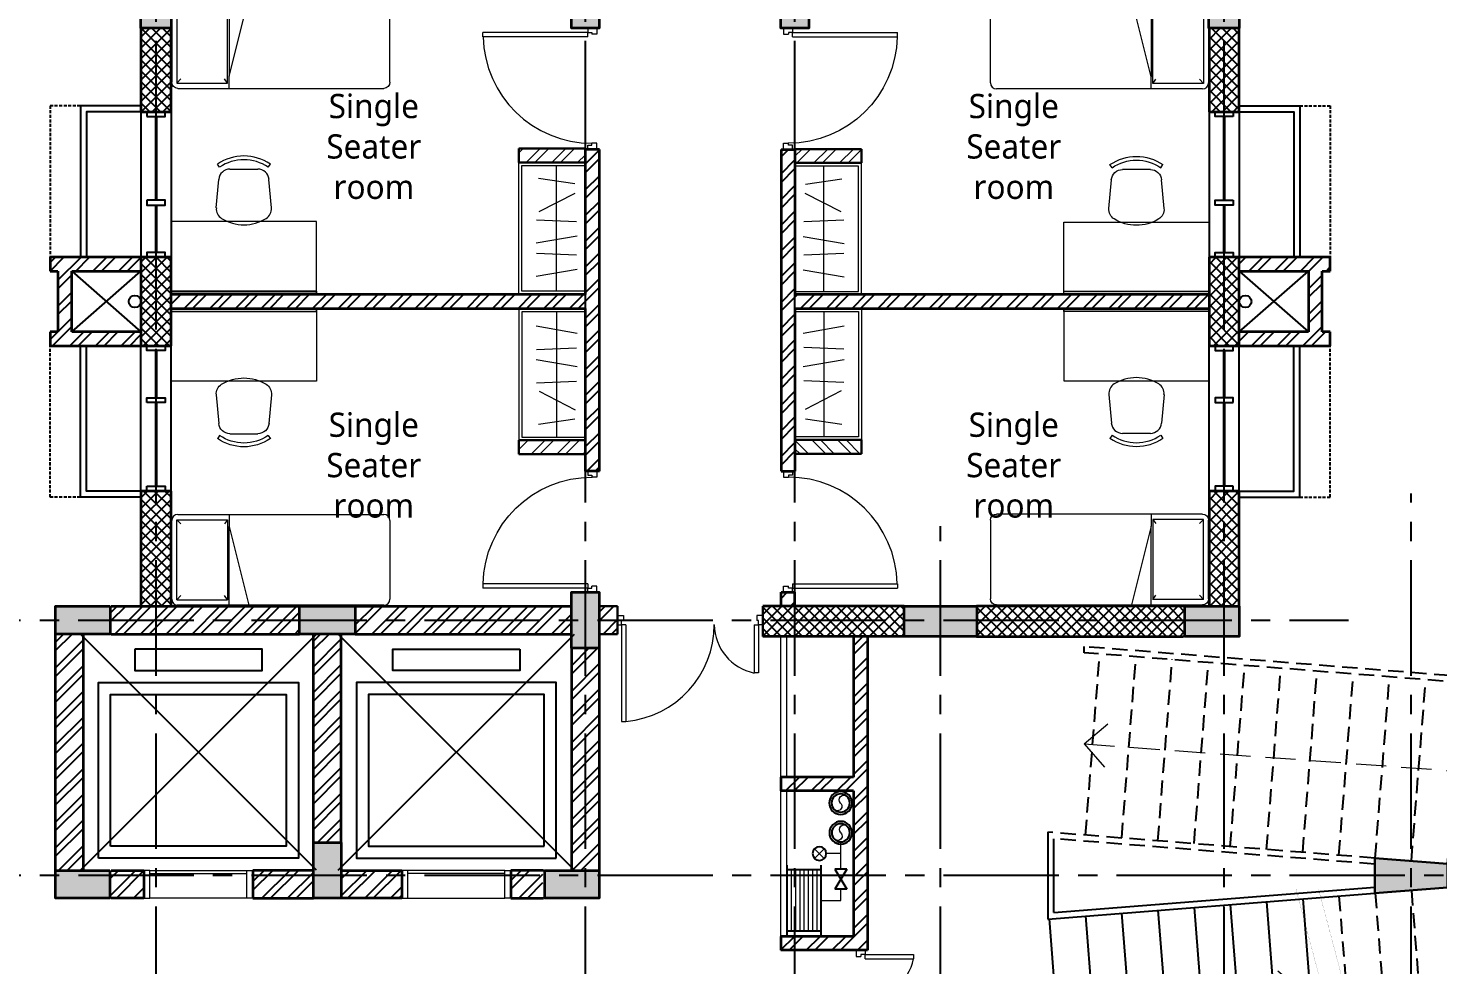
# Model space of a CAD drawing. Header units: millimetres. Extents: x -1107453 to -240403, y -265431 to 143409.
# Drawn here: x -296982 to -285343, y 23066 to 30795 of the extents above; entities that cross this region are included whole.
import ezdxf

# ---------------------------------------------------------------- set-up
doc = ezdxf.new("R2010")
doc.units = ezdxf.units.MM
doc.header["$MEASUREMENT"] = 0
for name, pattern in [('CENTER2', [28.575, 19.05, -3.175, 3.175, -3.175]), ('DASHED2', [0.375, 0.25, -0.125]), ('HIDDEN', [0.375, 0.25, -0.125]), ('HIDDEN2', [4.7625, 3.175, -1.5875])]:
    doc.linetypes.add(name, pattern=pattern)
for name, color, linetype in [('A-Anno-Grid Lines', 154, 'Continuous'), ('A-Elevation', 4, 'Continuous'), ('A-Steps', 3, 'Continuous'), ('A-Wall Patt', 8, 'Continuous'), ('A-Window', 4, 'Continuous'), ('S-Conc Patt', 9, 'Continuous')]:
    doc.layers.add(name, color=color, linetype=linetype)
for name, color, linetype, lineweight in [('A-Detail Lines', 8, 'Continuous', 25), ('A-Door', 4, 'Continuous', 9), ('A-Wall Sec', 1, 'Continuous', 30), ('A-WIN', 5, 'Continuous', 25), ('column hatch', 12, 'Continuous', 5), ('S-Concrete', 40, 'Continuous', 30), ('S-Reflected Beam', 60, 'Continuous', 25), ('STAIR', 3, 'Continuous', 9), ('text', 7, 'Continuous', 9), ('Wall HATCH', 8, 'Continuous', 15)]:
    doc.layers.add(name, color=color, linetype=linetype, lineweight=lineweight)
doc.layers.add('frntr', color=32, linetype='Continuous', lineweight=15, true_color=0xbd5e00)
doc.layers.add('I-Furniture', color=7, linetype='Continuous', lineweight=15, true_color=0xc76300)
doc.layers.get('S-Reflected Beam').off()
doc.styles.get("Standard").update_dxf_attribs({"font": 'trebuc.ttf'})
pattern_1 = [(45, (-807589.64, 155953.76), (-106.066017, 106.066017), []), (45, (-807518.93, 155953.76), (-106.066017, 106.066017), [])]

# ---------------------------------------------------------------- blocks, each defined once
blk = doc.blocks.new('Cols Hostel')
at = {"layer": 'S-Conc Patt'}
h = blk.add_hatch(color=256, dxfattribs=at)
h.paths.add_polyline_path([(626562, 5668), (626812, 5668), (626812, 5218), (626562, 5218)])
h.paths.add_polyline_path([(626262, 5668), (626512, 5668), (626512, 5218), (626262, 5218)])
h.paths.add_polyline_path([(610501, 6261), (610751, 6261), (610751, 5811), (610501, 5811)])
h.paths.add_polyline_path([(633755, -13559), (633802, -13804), (633351, -13892), (633303, -13647)])
h.paths.add_polyline_path([(608436, -13975), (608436, -14225), (607987, -14225), (607987, -13975)])
h.paths.add_polyline_path([(639101, 2747), (639347, 2795), (639490, 2059), (639245, 2011)])
h.paths.add_polyline_path([(640105, -2416), (640351, -2368), (640494, -3105), (640248, -3152)])
h.paths.add_polyline_path([(631447, -4099), (631693, -4051), (631836, -4788), (631590, -4835)])
h.paths.add_polyline_path([(630444, 1064), (630689, 1112), (630832, 376), (630587, 328)])
h.paths.add_polyline_path([(608186, 6255), (608436, 6255), (608436, 5505), (608186, 5505)])
h.paths.add_polyline_path([(608186, 995), (608436, 995), (608436, 245), (608186, 245)])
h.paths.add_polyline_path([(608186, -4265), (608436, -4265), (608436, -5015), (608186, -5015)])
h.paths.add_polyline_path([(599366, -4265), (599616, -4265), (599616, -5015), (599366, -5015)])
h.paths.add_polyline_path([(599366, 995), (599616, 995), (599616, 245), (599366, 245)])
h.paths.add_polyline_path([(626561, 11103), (626811, 11103), (626811, 10353), (626561, 10353)])
h.paths.add_polyline_path([(626561, 17051), (626811, 17051), (626811, 16301), (626561, 16301)])
h.paths.add_polyline_path([(626561, 13871), (626811, 13871), (626811, 13121), (626561, 13121)])
h.paths.add_polyline_path([(610451, 11170), (610201, 11170), (610201, 10420), (610451, 10420)])
h.paths.add_polyline_path([(610451, 16301), (610201, 16301), (610201, 17051), (610451, 17051)])
h.paths.add_polyline_path([(610451, 13121), (610201, 13121), (610201, 13871), (610451, 13871)])
h.paths.add_polyline_path([(598411, 9225), (598661, 9225), (598661, 8475), (598411, 8475)])
h.paths.add_polyline_path([(603651, 16801), (603651, 17051), (602901, 17051), (602901, 16801)])
h.paths.add_polyline_path([(602901, 14630), (603151, 14630), (603151, 13880), (602901, 13880)])
h.paths.add_polyline_path([(596931, 9225), (597181, 9225), (597181, 8475), (596931, 8475)])
h.paths.add_polyline_path([(596931, 11170), (597181, 11170), (597181, 10420), (596931, 10420)])
h.paths.add_polyline_path([(602901, 11170), (603151, 11170), (603151, 10420), (602901, 10420)])
h.paths.add_polyline_path([(608436, 11170), (608186, 11170), (608186, 10420), (608436, 10420)])
h.paths.add_polyline_path([(604651, 11170), (604881, 11170), (604881, 10420), (604651, 10420)])
h.paths.add_polyline_path([(639550, 13200), (639796, 13248), (639939, 12512), (639694, 12464)])
h.paths.add_polyline_path([(634799, 10295), (634847, 10050), (634109, 9906), (634061, 10152)])
h.paths.add_polyline_path([(637666, -8396), (637892, -8352), (637980, -8804), (637754, -8848)])
h.paths.add_polyline_path([(636133, -13080), (636180, -13325), (635591, -13440), (635544, -13194)])
h.paths.add_polyline_path([(603151, 9225), (603151, 8995), (602401, 8995), (602401, 9225)])
h.paths.add_polyline_path([(642512, -9792), (642556, -10018), (642110, -10105), (642066, -9879)])
h.paths.add_polyline_path([(638556, -10561), (638600, -10787), (638148, -10875), (638104, -10649)])
h.paths.add_polyline_path([(642096, -7653), (642140, -7878), (641688, -7966), (641644, -7740)])
h.paths.add_polyline_path([(640153, -10027), (640379, -9983), (640465, -10425), (640239, -10468)])
h.paths.add_polyline_path([(640118, -8037), (640162, -8263), (639710, -8351), (639666, -8125)])
h.paths.add_polyline_path([(603151, -11965), (603151, -12195), (602701, -12195), (602701, -11965)])
h.paths.add_polyline_path([(603151, -10130), (602921, -10130), (602921, -9670), (603151, -9670)])
h.paths.add_polyline_path([(599111, -11965), (599111, -12195), (598661, -12195), (598661, -11965)])
h.paths.add_polyline_path([(599112, -9785), (599112, -10015), (598661, -10015), (598661, -9785)])
h.paths.add_polyline_path([(600791, -11735), (601021, -11735), (601021, -12195), (600791, -12195)])
h.paths.add_polyline_path([(601136, -9785), (601136, -10015), (600676, -10015), (600676, -9785)])
h.paths.add_polyline_path([(634937, -3421), (635163, -3377), (635306, -4113), (635080, -4157)])
h.paths.add_polyline_path([(635631, 2073), (635857, 2117), (636000, 1380), (635775, 1336)])
h.paths.add_polyline_path([(634717, 6775), (634674, 7001), (635410, 7144), (635454, 6918)])
h.paths.add_polyline_path([(631992, 11731), (632217, 11775), (632361, 11038), (632135, 10995)])
h.paths.add_polyline_path([(604651, 6255), (604881, 6255), (604881, 5505), (604651, 5505)])
h.paths.add_polyline_path([(639083, -12506), (639131, -12752), (638541, -12866), (638493, -12621)])
h.paths.add_polyline_path([(603152, -13975), (603152, -14225), (602552, -14225), (602552, -13975)])
h.paths.add_polyline_path([(638469, 11008), (638714, 11056), (638857, 10320), (638611, 10272)])
h.paths.add_polyline_path([(606268, -9785), (606268, -10035), (605668, -10035), (605668, -9785)])
h.paths.add_polyline_path([(599161, 5765), (599161, 6015), (598411, 6015), (598411, 5765)])
h.paths.add_polyline_path([(642896, -11765), (642944, -12011), (642503, -12096), (642455, -11851)])
h.paths.add_polyline_path([(606267, -13975), (606267, -14225), (605667, -14225), (605667, -13975)])
h.paths.add_polyline_path([(599113, -13975), (599113, -14225), (598662, -14225), (598662, -13975)])
h.paths.add_polyline_path([(626262, 11911), (626512, 11911), (626512, 11161), (626262, 11161)])
h.paths.add_polyline_path([(626261, 17051), (626511, 17051), (626511, 16301), (626261, 16301)])
h.paths.add_polyline_path([(610751, 16301), (610501, 16301), (610501, 17051), (610751, 17051)])
h.paths.add_polyline_path([(610501, 8731), (610751, 8731), (610751, 7981), (610501, 7981)])
h.paths.add_polyline_path([(626511, 7981), (626261, 7981), (626261, 8731), (626511, 8731)])
h.paths.add_polyline_path([(621251, 11236), (621021, 11236), (621021, 11836), (621251, 11836)])
h.paths.add_polyline_path([(610501, 11911), (610751, 11911), (610751, 11161), (610501, 11161)])
h.paths.add_polyline_path([(615991, 11236), (615761, 11236), (615761, 11836), (615991, 11836)])
h.paths.add_polyline_path([(635329, -8947), (635377, -9193), (634788, -9307), (634740, -9062)])
h.paths.add_polyline_path([(633933, 1743), (634159, 1786), (634302, 1050), (634076, 1006)])
h.paths.add_polyline_path([(604651, 995), (604881, 995), (604881, 245), (604651, 245)])
h.paths.add_polyline_path([(604651, -4265), (604881, -4265), (604881, -5015), (604651, -5015)])
h.paths.add_polyline_path([(626261, 13871), (626511, 13871), (626511, 13121), (626261, 13121)])
h.paths.add_polyline_path([(621021, 13796), (621251, 13796), (621251, 13196), (621021, 13196)])
h.paths.add_polyline_path([(615761, 13796), (615991, 13796), (615991, 13196), (615761, 13196)])
h.paths.add_polyline_path([(610751, 13121), (610501, 13121), (610501, 13871), (610751, 13871)])
h.paths.add_polyline_path([(633692, 12061), (633938, 12109), (634081, 11373), (633835, 11325)])
h.paths.add_polyline_path([(628502, 11052), (628747, 11100), (628891, 10364), (628645, 10316)])
h.paths.add_polyline_path([(596931, 14630), (597181, 14630), (597181, 13880), (596931, 13880)])
h.paths.add_polyline_path([(639922, 11291), (640167, 11338), (640310, 10602), (640064, 10555)])
h.paths.add_polyline_path([(638890, 16600), (639135, 16648), (639278, 15912), (639033, 15864)])
h.paths.add_polyline_path([(633032, 15458), (633277, 15505), (633421, 14769), (633175, 14721)])
h.paths.add_polyline_path([(632948, -9410), (632996, -9656), (632544, -9743), (632497, -9498)])
h.paths.add_polyline_path([(636635, -3091), (636861, -3047), (637004, -3783), (636778, -3827)])
h.paths.add_polyline_path([(639326, 7905), (639374, 7660), (638638, 7516), (638590, 7762)])
h.paths.add_polyline_path([(632930, 6906), (633155, 6950), (633298, 6214), (633073, 6170)])
h.paths.add_polyline_path([(629440, 6228), (629685, 6275), (629828, 5539), (629583, 5491)])
h.paths.add_polyline_path([(620836, 16801), (620836, 17051), (621436, 17051), (621436, 16801)])
h.paths.add_polyline_path([(615576, 16801), (615576, 17051), (616176, 17051), (616176, 16801)])
h.paths.add_polyline_path([(620836, 7981), (620836, 8231), (621436, 8231), (621436, 7981)])
h.paths.add_polyline_path([(615576, 7981), (615576, 8231), (616176, 8231), (616176, 7981)])
h.paths.add_polyline_path([(602401, 5785), (602401, 6015), (603151, 6015), (603151, 5785)])
h.paths.add_polyline_path([(602922, 995), (603152, 995), (603152, 245), (602922, 245)])
h.paths.add_polyline_path([(608436, -9785), (608436, -10035), (607987, -10035), (607987, -9785)])
h.paths.add_polyline_path([(602921, -4265), (603151, -4265), (603151, -5015), (602921, -5015)])
h.paths.add_polyline_path([(632225, 16801), (632225, 17051), (632975, 17051), (632975, 16801)])
at = {"layer": 'S-Concrete', "lineweight": 35}
for points in [[(599366, -4265), (599616, -4265), (599616, -5015), (599366, -5015)], [(608186, -4265), (608436, -4265), (608436, -5015), (608186, -5015)]]:
    blk.add_lwpolyline(points, close=True, dxfattribs=at)
for points in [[(602921, -4265), (603151, -4265), (603151, -5015), (602921, -5015), (602921, -4265)], [(604651, -4265), (604881, -4265), (604881, -5015), (604651, -5015), (604651, -4265)], [(603151, -10130), (602921, -10130), (602921, -9670), (603151, -9670), (603151, -10130)], [(599112, -9785), (599112, -10015), (598661, -10015), (598661, -9785), (599112, -9785)], [(601136, -9785), (601136, -10015), (600676, -10015), (600676, -9785), (601136, -9785)], [(606268, -9785), (606268, -10035), (605668, -10035), (605668, -9785), (606268, -9785)], [(608436, -9785), (608436, -10035), (607987, -10035), (607987, -9785), (608436, -9785)], [(600791, -11735), (601021, -11735), (601021, -12195), (600791, -12195), (600791, -11735)], [(599111, -11965), (599111, -12195), (598661, -12195), (598661, -11965), (599111, -11965)], [(603151, -11965), (603151, -12195), (602701, -12195), (602701, -11965), (603151, -11965)]]:
    blk.add_lwpolyline(points, dxfattribs=at)
blk = doc.blocks.new('Lift Door')
at = {"layer": 'A-Door'}
for p, q in [((-15860, -5817), (-15860, -6617)), ((-15655, -6617), (-15655, -5817)), ((-15630, -6617), (-15630, -5817))]:
    blk.add_line(p, q, dxfattribs=at)
for points in [[(-15860, -5767), (-15860, -5817), (-15630, -5817), (-15630, -5767)], [(-15860, -6667), (-15860, -6617), (-15630, -6617), (-15630, -6667)]]:
    blk.add_lwpolyline(points, dxfattribs=at)
blk = doc.blocks.new('Lift Room')
at = {"layer": 'A-Detail Lines'}
for p, q in [((-15630, 122925), (-13680, 124875)), ((-15630, 124875), (-13680, 122925))]:
    blk.add_line(p, q, dxfattribs=at)
blk.add_lwpolyline([(-15430, 124625), (-14180, 124625), (-14180, 123175), (-15430, 123175)], close=True, dxfattribs=at)
at = {"layer": 'A-Elevation'}
for points in [[(-15530, 124725), (-14080, 124725), (-14080, 123075), (-15530, 123075)], [(-13805, 124425), (-13980, 124425), (-13980, 123375), (-13805, 123375)]]:
    blk.add_lwpolyline(points, close=True, dxfattribs=at)
blk = doc.blocks.new('ABL_Door_S - 1000 x 2100-11-3 Second Floor Lvl')
at = {"layer": 'A-Door', "color": 5}
for p, q in [((-500, 38), (-450, 38)), ((-500, -38), (-500, 38)), ((-450, 38), (-450, -3)), ((450, 38), (450, -3)), ((500, 38), (450, 38)), ((500, -38), (500, 38)), ((-500, -38), (-465, -38)), ((-465, -3), (-450, -3)), ((-465, -38), (-465, -3)), ((-430, -38), (-465, -38)), ((465, -3), (450, -3)), ((465, -38), (465, -3)), ((500, -38), (465, -38))]:
    blk.add_line(p, q, dxfattribs=at)
at = {"layer": 'A-Door', "color": 5, "lineweight": 18}
for p, q in [((-465, -38), (-465, -903)), ((-430, -38), (-430, -903)), ((-430, -903), (-465, -903))]:
    blk.add_line(p, q, dxfattribs=at)
at = {"layer": 'A-Door'}
blk.add_arc((-450, -2), 900, 271.2981, 359.9894, dxfattribs=at)
blk = doc.blocks.new('W 1200')
at = {"layer": 'A-Window', "linetype": 'HIDDEN', "ltscale": 100}
for p, q in [((552588, 7900), (552588, 9150)), ((552838, 7900), (552588, 7900))]:
    blk.add_line(p, q, dxfattribs=at)
at = {"layer": 'A-Window', "color": 2, "lineweight": 40}
for p, q in [((553463, 8720), (553463, 9110)), ((553463, 7990), (553463, 8680))]:
    blk.add_line(p, q, dxfattribs=at)
at = {"layer": 'A-Window', "color": 5}
for points in [[(553338, 7900), (552838, 7900), (552838, 9150)], [(553338, 7950), (552888, 7950), (552888, 9150)]]:
    blk.add_lwpolyline(points, dxfattribs=at)
at = {"layer": 'A-Window'}
for points in [[(553338, 7950), (553338, 9150)], [(553588, 7950), (553588, 9150)], [(553388, 8680), (553388, 8720), (553538, 8720), (553538, 8680), (553388, 8680)]]:
    blk.add_lwpolyline(points, dxfattribs=at)
for points in [[(553388, 9150), (553538, 9150), (553538, 9110), (553388, 9110)], [(553388, 7990), (553538, 7990), (553538, 7950), (553388, 7950)]]:
    blk.add_lwpolyline(points, close=True, dxfattribs=at)
blk = doc.blocks.new('Door 1200')
at = {"layer": 'A-Door', "color": 5, "lineweight": 18}
for p, q in [((524084, 16182), (524084, 16132)), ((524084, 16182), (524159, 16182)), ((524159, 16182), (524159, 16147)), ((524084, 16132), (524124, 16132)), ((524124, 16147), (524124, 16132)), ((524159, 16147), (524124, 16147)), ((524159, 16147), (524557, 16147)), ((524159, 16112), (524159, 16147)), ((524159, 16112), (524557, 16112)), ((524557, 16147), (524557, 16112)), ((524084, 15032), (524124, 15032)), ((524084, 14982), (524084, 15032)), ((524124, 15017), (524124, 15032)), ((524159, 15017), (524124, 15017)), ((524159, 15052), (524159, 15017)), ((524159, 15052), (524958, 15052)), ((524159, 14982), (524159, 15017)), ((524159, 15017), (524958, 15017)), ((524958, 15017), (524958, 15052)), ((524084, 14982), (524159, 14982))]:
    blk.add_line(p, q, dxfattribs=at)
at = {"layer": 'A-Door', "lineweight": 18}
for centre, radius, start, end in [((524155, 16193), 411, 270.5695, 348.692), ((524157, 14978), 804, 5.3148, 89.8715)]:
    blk.add_arc(centre, radius, start, end, dxfattribs=at)
blk = doc.blocks.new('s g h s l')
at = {"layer": 'S-Conc Patt'}
blk.add_hatch(color=256, dxfattribs=at).paths.add_polyline_path([(521138, -8797), (521138, -9087), (521738, -9040), (521738, -8844)])
at = {"layer": 'A-Elevation', "linetype": 'HIDDEN2', "ltscale": 40}
for p, q in [((523272, -7411), (518738, -7052)), ((518738, -7102), (518738, -7052)), ((523222, -7457), (518738, -7102)), ((523272, -7411), (523272, -10474)), ((523222, -7457), (523222, -10428)), ((521138, -8797), (518438, -8583)), ((521138, -8847), (518488, -8637)), ((520906, -10610), (523222, -10428)), ((520919, -10659), (523272, -10474))]:
    blk.add_line(p, q, dxfattribs=at)
at = {"layer": 'A-Elevation'}
for p, q in [((518438, -8583), (518438, -9300)), ((518488, -9245), (518488, -8637)), ((518488, -9245), (521138, -9037)), ((518438, -9300), (521138, -9087)), ((518566, -10794), (520906, -10610)), ((518570, -10844), (520919, -10659)), ((518566, -10794), (518570, -10844))]:
    blk.add_line(p, q, dxfattribs=at)
at = {"layer": 'A-Steps', "linetype": 'DASHED2', "ltscale": 500}
for p, q in [((518748, -8607), (518866, -7112)), ((519047, -8631), (519165, -7136)), ((519346, -8655), (519464, -7159)), ((519645, -8678), (519763, -7183)), ((519944, -8702), (520062, -7207)), ((520243, -8726), (520361, -7230)), ((520542, -8749), (520660, -7254)), ((520841, -8773), (520960, -7278)), ((521140, -8797), (521259, -7301)), ((521439, -8821), (521558, -7325)), ((521738, -8844), (521857, -7349)), ((521439, -9064), (521558, -10559)), ((520841, -9111), (520960, -10606)), ((521140, -9087), (521259, -10583))]:
    blk.add_line(p, q, dxfattribs=at)
at = {"layer": 'A-Steps'}
for p, q in [((519944, -9181), (520061, -10676)), ((520243, -9158), (520360, -10653)), ((520542, -9134), (520659, -10629)), ((518448, -9299), (518566, -10794)), ((518747, -9275), (518865, -10771)), ((519046, -9252), (519164, -10747)), ((519346, -9228), (519463, -10723)), ((519645, -9205), (519762, -10700))]:
    blk.add_line(p, q, dxfattribs=at)
at = {"layer": 'S-Concrete'}
blk.add_lwpolyline([(521138, -8797), (521738, -8844), (521738, -9040), (521138, -9087), (521138, -8797)], dxfattribs=at)
at = {"layer": 'STAIR', "color": 5, "const_width": 1}
for points in [[(520486, -9052), (520732, -9977), (520660, -10026), (520830, -9989), (520750, -10043), (520925, -10679)], [(520672, -9052), (520918, -9977), (520846, -10026), (521016, -9989), (520936, -10043), (521111, -10679)]]:
    blk.add_lwpolyline(points, dxfattribs=at)
at = {"layer": 'text'}
for p, q in [((518738, -7854), (518932, -7688)), ((518738, -7854), (518904, -8048)), ((520531, -9895), (520336, -9731)), ((518438, -10077), (520531, -9895)), ((520531, -9895), (520367, -10090))]:
    blk.add_line(p, q, dxfattribs=at)
at = {"layer": 'text', "linetype": 'DASHED2', "ltscale": 1000}
for p, q in [((518738, -7854), (522472, -8128)), ((522472, -8128), (522472, -9726)), ((520888, -9864), (522472, -9726))]:
    blk.add_line(p, q, dxfattribs=at)
at = {"layer": 'text', "insert": (518237, -10029), "char_height": 100, "width": 230.66, "attachment_point": 1}
blk.add_mtext('{\\fArial|b0|i0|c0|p34;UP}', dxfattribs=at)
blk = doc.blocks.new('f h')
at = {"layer": 'A-WIN'}
for p, q in [((1011088, -78536), (1011088, -79120)), ((1011368, -78536), (1011368, -79120)), ((1010874, -78570), (1010972, -78570)), ((1010874, -78570), (1010972, -78734)), ((1010972, -78570), (1010874, -78734)), ((1011088, -78575), (1011368, -78575)), ((1010874, -78734), (1010972, -78734)), ((1011088, -79081), (1011368, -79081))]:
    blk.add_line(p, q, dxfattribs=at)
at = {"layer": 'A-WIN', "ltscale": 50}
for centre, radius in [((1010925, -78023), 93.8), ((1010925, -78023), 75), ((1010924, -78269), 93.8), ((1010924, -78269), 75)]:
    blk.add_circle(centre, radius, dxfattribs=at)
at = {"layer": 'A-WIN'}
blk.add_circle((1011100, -78441), 56.6, dxfattribs=at)
at = {"layer": 'Wall HATCH'}
for p, q in [((1010923, -78570), (1010923, -78344)), ((1010923, -78441), (1011044, -78441)), ((1011140, -78401), (1011060, -78481)), ((1011140, -78481), (1011060, -78401)), ((1011123, -78575), (1011123, -79081)), ((1011158, -78575), (1011158, -79081)), ((1011193, -78575), (1011193, -79081)), ((1011228, -78575), (1011228, -79081)), ((1011263, -78575), (1011263, -79081)), ((1011298, -78575), (1011298, -79081)), ((1011333, -78575), (1011333, -79081)), ((1010923, -78828), (1010923, -78734)), ((1011088, -78828), (1010923, -78828))]:
    blk.add_line(p, q, dxfattribs=at)
at = {"layer": 'Wall HATCH', "ltscale": 50}
for centre in [(1010899, -77997), (1010897, -78242)]:
    blk.add_arc(centre, 37.5, 314.6267, 134.6267, dxfattribs=at)
at = {"layer": 'Wall HATCH'}
for centre in [(1010952, -78050), (1010950, -78296)]:
    blk.add_arc(centre, 37.5, 134.6267, 314.6267, dxfattribs=at)
blk = doc.blocks.new('A$C4AD23F1D')
at = {"layer": 'I-Furniture', "true_color": 0xff4dff}
blk.add_hatch(color=211, dxfattribs=at).paths.add_polyline_path([(0, 25), (0, 0), (1200, 0), (1200, 25)])
at = {"layer": 'frntr', "color": 203, "true_color": 0xb63cc3}
blk.add_lwpolyline([(0, 0), (1200, 0), (1200, 25), (0, 25)], close=True, dxfattribs=at)
blk = doc.blocks.new('A$C0E3E786B')
at = {"layer": 'I-Furniture', "ltscale": 0.1}
for p, q in [((-1955, 216), (-1955, 866)), ((-1915, 872), (-1881, 837)), ((-1915, 872), (-1495, 872)), ((-1915, 211), (-1915, 872)), ((-1905, 916), (-205, 916)), ((-1495, 872), (-1521, 837)), ((-1495, 872), (-1495, 211)), ((-1481, 916), (-1481, 816)), ((-1481, 166), (-1481, 816)), ((-1481, 816), (-1320, 166)), ((-155, 866), (-155, 216)), ((-1915, 211), (-1881, 246)), ((-1495, 211), (-1521, 246)), ((-1915, 211), (-1495, 211)), ((-1915, 166), (-1915, 167)), ((-205, 166), (-1915, 166))]:
    blk.add_line(p, q, dxfattribs=at)
for centre, start, end in [((-1905, 866), 90, 180), ((-205, 866), 0, 90), ((-1905, 216), 180, 270), ((-205, 216), 270, 0)]:
    blk.add_arc(centre, 50, start, end, dxfattribs=at)
blk = doc.blocks.new('A$C30AF02BA')
at = {"layer": 'I-Furniture', "color": 9, "ltscale": 0.1, "true_color": 0xbababa}
for p, q in [((-224, 28), (-224, 1063)), ((-73, 913), (-374, 958)), ((-369, 684), (-70, 837)), ((-390, 615), (-60, 601)), ((-55, 482), (-393, 423)), ((-390, 340), (-60, 326)), ((-55, 207), (-393, 147))]:
    blk.add_line(p, q, dxfattribs=at)
at = {"layer": 'I-Furniture', "ltscale": 0.1}
blk.add_lwpolyline([(-537, 3), (-537, 1088), (13, 1088), (13, 3)], close=True, dxfattribs=at)
blk.add_lwpolyline([(13, 28), (-512, 28), (-512, 1063), (13, 1063)], dxfattribs=at)
blk = doc.blocks.new('chair1')
at = {"layer": 'I-Furniture'}
for p, q in [((-320, 228), (-84, 207)), ((16, 201), (42, 219)), ((1, 115), (1, -115)), ((-320, -228), (-84, -207)), ((16, -201), (42, -219))]:
    blk.add_line(p, q, dxfattribs=at)
for centre, radius, start, end in [((-108, 0), 351, 148.407, 211.593), ((-328, 135), 92.9, 85.0303, 148.407), ((-92, 115), 92.9, 0, 85.0303), ((-278, 0), 356, 325.6197, 34.3803), ((-278, 0), 387, 325.6197, 34.3803), ((-92, -115), 92.9, 274.9697, 0), ((-328, -135), 92.9, 211.593, 274.9697)]:
    blk.add_arc(centre, radius, start, end, dxfattribs=at)
blk = doc.blocks.new('RRRR')
at = {"layer": 'Wall HATCH'}
h = blk.add_hatch(dxfattribs=at)
h.set_pattern_fill('ANSI32', color=256, scale=400, angle=360, style=0)
h.paths.add_polyline_path([(-87944, 22553), (-88494, 22553), (-88494, 22668), (-87944, 22668)])
at = {"layer": 'A-Wall Sec'}
for p, q in [((-87944, 22668), (-88494, 22668)), ((-88494, 22553), (-88494, 22668)), ((-87944, 22553), (-88494, 22553))]:
    blk.add_line(p, q, dxfattribs=at)
at = {"layer": 'I-Furniture', "ltscale": 0.1}
blk.add_lwpolyline([(-91364, 23756), (-90164, 23756), (-90164, 23156), (-91364, 23156)], close=True, dxfattribs=at)
at = {"layer": 'I-Furniture', "xscale": -1, "rotation": 180}
blk.add_blockref('A$C30AF02BA', (-87958, 23756), dxfattribs=at)
at = {"layer": 'I-Furniture', "ltscale": 0.1, "xscale": -1, "rotation": 90}
blk.add_blockref('chair1', (-90764, 22723), dxfattribs=at)
at = {"layer": 'I-Furniture'}
blk.add_blockref('A$C0E3E786B', (-89404, 21140), dxfattribs=at)
blk = doc.blocks.new('sss')
at = {"layer": 'Wall HATCH'}
h = blk.add_hatch(dxfattribs=at)
h.set_pattern_fill('ANSI32', color=256, scale=400, angle=360, style=0)
h.set_pattern_definition([(45, (12972.95, 6724.33), (-106.06602, 106.06602), []), (45, (13043.66, 6724.33), (-106.06602, 106.06602), [])])
h.paths.add_polyline_path([(-74971, 29278), (-75521, 29278), (-75521, 29393), (-74971, 29393)])
at = {"layer": 'A-Wall Sec'}
for p, q in [((-74971, 29393), (-75521, 29393)), ((-75521, 29278), (-75521, 29393)), ((-74971, 29278), (-75521, 29278))]:
    blk.add_line(p, q, dxfattribs=at)
at = {"layer": 'frntr', "color": 203, "true_color": 0xb63cc3}
blk.add_lwpolyline([(-78391, 28190), (-77191, 28190), (-77191, 28215), (-78391, 28215)], close=True, dxfattribs=at)
at = {"layer": 'I-Furniture', "ltscale": 0.1}
blk.add_lwpolyline([(-78391, 28190), (-77191, 28190), (-77191, 28790), (-78391, 28790)], close=True, dxfattribs=at)
at = {"layer": 'I-Furniture', "extrusion": (0, 0, -1), "zscale": -1, "rotation": 180}
blk.add_blockref('A$C0E3E786B', (76431, 30806), dxfattribs=at)
at = {"layer": 'I-Furniture', "ltscale": 0.1, "rotation": 90}
blk.add_blockref('chair1', (-77791, 29223), dxfattribs=at)
at = {"layer": 'I-Furniture'}
blk.add_blockref('A$C30AF02BA', (-74985, 28189), dxfattribs=at)
at = {"layer": 'I-Furniture', "color": 32, "true_color": 0xd67c2e, "xscale": -1, "rotation": 180}
blk.add_blockref('A$C4AD23F1D', (-78391, 28215), dxfattribs=at)
blk = doc.blocks.new('Grid Girls Hostel')
at = {"layer": 'A-Anno-Grid Lines', "linetype": 'CENTER2', "ltscale": 50}
for p, q in [((520466, -13007.2), (520466, 25744.1)), ((515191, -13007.2), (515191, 21502.3)), ((516921, -13007.2), (516921, 13896.8)), ((511646, -13007.2), (511646, 9546.2)), ((522010.9, -13007.2), (522010.9, -5788.6)), ((518122.4, -13007.2), (518122.4, -6058.1)), ((506718.2, -6833.2), (521493.2, -6833.2)), ((506718.9, -8938.2), (523989.5, -8938.2))]:
    blk.add_line(p, q, dxfattribs=at)

msp = doc.modelspace()

# ---------------------------------------------------------------- hatches: boundary and pattern name
at = {"layer": 'A-Wall Patt'}
h = msp.add_hatch(dxfattribs=at)
h.set_pattern_fill('ANSI37', color=256, scale=500, style=0)
h.set_pattern_definition([(45, (-0.704, 0), (-44.194174, 44.194174), []), (135, (-0.704, 0), (-44.194174, -44.194174), [])])
h.paths.add_polyline_path([(-287441.5, 26025.2), (-289150.8, 26025.2), (-289150.8, 25775.2), (-287441.5, 25775.2)])
h.paths.add_polyline_path([(-289750.8, 26025.2), (-290917.2, 26025.2), (-290917.2, 25775.2), (-289750.8, 25775.2)])
h.paths.add_polyline_path([(-286981.5, 41315.2), (-287231.5, 41315.2), (-287231.5, 40625.2), (-286981.5, 40625.2)])
h.paths.add_polyline_path([(-286981.5, 39060.2, -0.0001309), (-286981.5, 39060.2), (-286981.5, 39425.2), (-287231.5, 39425.2), (-287231.5, 38695.2), (-286981.5, 38695.2)])
h.paths.add_polyline_path([(-286981.5, 37495.2), (-287231.5, 37495.2), (-287231.5, 36805.2), (-286981.5, 36805.2)])
h.paths.add_polyline_path([(-286981.5, 36055.2), (-287231.5, 36055.2), (-287231.5, 35365.2), (-286981.5, 35365.2)])
h.paths.add_polyline_path([(-286981.5, 33800.2, -0.0000921), (-286981.5, 33800.2), (-286981.5, 34165.2), (-287231.5, 34165.2), (-287231.5, 33435.2), (-286981.5, 33435.2)])
h.paths.add_polyline_path([(-286981.5, 32235.2), (-287231.5, 32235.2), (-287231.5, 31545.2), (-286981.5, 31545.2)])
h.paths.add_polyline_path([(-286981.5, 30795.2), (-287231.5, 30795.2), (-287231.5, 30105.2), (-286981.5, 30105.2)])
h.paths.add_polyline_path([(-286981.5, 28540.2, -0.0000982), (-286981.5, 28540.2), (-286981.5, 28905.2), (-287031.5, 28905.2), (-287031.5, 28905.2), (-287181.5, 28905.2), (-287181.5, 28905.2), (-287231.5, 28905.2), (-287231.5, 28905.2), (-287231.5, 28175.2), (-287181.5, 28175.2), (-287181.5, 28175.2), (-287031.5, 28175.2), (-287031.5, 28175.2), (-286981.5, 28175.2), (-286981.5, 28175.2)])
h.paths.add_polyline_path([(-286981.5, 26975.2), (-287231.5, 26975.2), (-287231.5, 26025.2), (-286981.5, 26025.2)])
h = msp.add_hatch(dxfattribs=at)
h.set_pattern_fill('ANSI37', color=256, scale=500, style=0)
h.paths.add_polyline_path([(-295801.5, 26975.2), (-296051.5, 26975.2), (-296051.5, 26025.2), (-295801.5, 26025.2)])
h.paths.add_polyline_path([(-295801.5, 28905.2), (-296051.5, 28905.2), (-296051.5, 28175.2), (-295801.5, 28175.2)])
h.paths.add_polyline_path([(-295801.5, 30795.2), (-296051.5, 30795.2), (-296051.5, 30105.2), (-295801.5, 30105.2)])
h.paths.add_polyline_path([(-295801.5, 32235.2), (-296051.5, 32235.2), (-296051.5, 31545.2), (-295801.5, 31545.2)])
h.paths.add_polyline_path([(-296051.5, 33435.2), (-295801.5, 33435.2), (-295801.5, 34165.2), (-296051.5, 34165.2)])
h.paths.add_polyline_path([(-295801.5, 36055.2), (-296051.5, 36055.2), (-296051.5, 35365.2), (-295801.5, 35365.2)])
h.paths.add_polyline_path([(-296051.5, 36805.2), (-295801.5, 36805.2), (-295801.5, 37495.2), (-296051.5, 37495.2)])
h.paths.add_polyline_path([(-295801.5, 39425.2), (-296051.5, 39425.2), (-296051.5, 38695.2), (-295801.5, 38695.2)])
h = msp.add_hatch(dxfattribs=at)
h.set_pattern_fill('ANSI32', color=256, scale=400, angle=360, style=0)
h.set_pattern_definition(pattern_1)
h.paths.add_polyline_path([(-296050.8, 28290.2), (-296620.8, 28290.2), (-296620.8, 28790.2), (-296050.8, 28790.2)], flags=16)
h.paths.add_polyline_path([(-296050.8, 28540.2, -1), (-296150.8, 28540.2, -1)], flags=0)
h.paths.add_polyline_path([(-296050.8, 28540.2, -1), (-296150.8, 28540.2, -1)], flags=0)
h.paths.add_polyline_path([(-296051.5, 28175.2), (-296051.5, 28905.2), (-296800.8, 28905.2), (-296800.8, 28790.2), (-296735.8, 28790.2), (-296735.8, 28290.2), (-296800.8, 28290.2), (-296800.8, 28175.2)])
h.paths.add_polyline_path([(-292265.8, 29795.2), (-292380.8, 29795.2), (-292380.8, 28597.7), (-295800.8, 28597.7), (-295800.8, 28905.2), (-295801.5, 28905.2), (-295801.5, 28175.2), (-295800.8, 28175.2), (-295800.8, 28482.7), (-292380.8, 28482.7), (-292380.8, 27140.2), (-292265.8, 27140.2)])
h = msp.add_hatch(dxfattribs=at)
h.set_pattern_fill('ANSI32', color=256, scale=400, angle=360, style=0)
h.set_pattern_definition(pattern_1)
h.paths.add_polyline_path([(-286410.8, 28790.2), (-286410.8, 28290.2), (-286980.8, 28290.2), (-286980.8, 28790.2)])
h.paths.add_polyline_path([(-287230.8, 28905.2), (-286980.8, 28905.2), (-286980.8, 28175.2), (-287230.8, 28175.2), (-287230.8, 28175.2), (-287180.8, 28175.2), (-287180.8, 28175.2), (-287030.8, 28175.2), (-287030.8, 28175.2), (-286980.8, 28175.2), (-286980.8, 28175.2), (-286230.8, 28175.2), (-286230.8, 28290.2), (-286295.8, 28290.2), (-286295.8, 28790.2), (-286230.8, 28790.2), (-286230.8, 28905.2), (-286480.8, 28905.2), (-287230.8, 28905.2)])
h.paths.add_polyline_path([(-290650.8, 29795.2), (-290765.8, 29795.2), (-290765.8, 27160.2), (-290650.8, 27160.2), (-290650.8, 28482.7), (-287230.8, 28482.7), (-287230.8, 28597.7), (-290650.8, 28597.7)])
h = msp.add_hatch(dxfattribs=at)
h.set_pattern_fill('ANSI32', color=256, scale=400, angle=360, style=0)
h.paths.add_polyline_path([(-290051.5, 25775.2), (-290166.5, 25775.2), (-290166.5, 24615.2), (-290766.5, 24615.2), (-290766.5, 24500.2), (-290166.5, 24500.2), (-290166.5, 23300.2), (-290766.5, 23300.2), (-290766.5, 23185.2), (-290051.5, 23185.2)])
h.paths.add_polyline_path([(-290051.5, 21985.2), (-290166.5, 21985.2), (-290166.5, 21835.2), (-290051.5, 21835.2)])
h.paths.add_polyline_path([(-290765.8, 26025.2), (-290650.8, 26025.2), (-290650.8, 26140.2), (-290765.8, 26140.2)])
h = msp.add_hatch(dxfattribs=at)
h.set_pattern_fill('ANSI32', color=256, scale=400, angle=360, style=0)
h.set_pattern_definition([(45, (-807589.64, 92743.4), (-106.066017, 106.066017), []), (45, (-807518.93, 92743.4), (-106.066017, 106.066017), [])])
h.paths.add_polyline_path([(-292116.5, 26025.2), (-292266.5, 26025.2), (-292266.5, 25795.2), (-292116.5, 25795.2)])
h.paths.add_polyline_path([(-292496.5, 26025.2), (-294281.5, 26025.5), (-294281.5, 25795.5), (-292496.5, 25795.2)])
h.paths.add_polyline_path([(-292266.5, 25680.2), (-292496.5, 25680.2), (-292496.5, 23870.5), (-292471.2, 23845.2), (-292266.5, 23845.2)])
h.paths.add_polyline_path([(-292731.5, 23845.2), (-292996.5, 23845.2), (-292996.5, 23615.2), (-292731.5, 23615.2)])
h.paths.add_polyline_path([(-293896.5, 23845.2), (-294396.5, 23845.2), (-294396.5, 23615.2), (-293896.5, 23615.2)])
h.paths.add_polyline_path([(-294626.5, 23845.2), (-295126.5, 23845.2), (-295126.5, 23615.2), (-294626.5, 23615.2)])
h.paths.add_polyline_path([(-296026.5, 23845.2), (-296296.5, 23845.2), (-296296.5, 23615.2), (-296026.5, 23615.2)])
h.paths.add_polyline_path([(-296526.5, 25770.4), (-296551.5, 25795.5), (-296756.5, 25795.5), (-296756.5, 23845.2), (-296551.7, 23845.2), (-296526.5, 23870.5)])
h.paths.add_polyline_path([(-294396.5, 25770.5), (-294421.4, 25795.5), (-294601.5, 25795.5), (-294626.5, 25770.5), (-294626.5, 24075.2), (-294396.5, 24075.2)])
h.paths.add_polyline_path([(-295801.5, 26025.5), (-295801.5, 26025.2), (-296051.5, 26025.2), (-296051.5, 26025.5), (-296296.5, 26025.5), (-296296.5, 25795.5), (-294741.5, 25795.5), (-294741.5, 26025.5)])

# ---------------------------------------------------------------- linework, layer by layer
at = {"layer": 'A-Detail Lines', "ltscale": 15}
for p, q in [((-296621.5, 28790.2), (-296051.5, 28290.2)), ((-296621.5, 28290.2), (-296051.5, 28790.2)), ((-286981.5, 28790.2), (-286411.5, 28290.2)), ((-286981.5, 28290.2), (-286411.5, 28790.2))]:
    msp.add_line(p, q, dxfattribs=at)
at = {"layer": 'A-Detail Lines'}
for centre in [(-296101.5, 28540.2), (-286931.5, 28540.2)]:
    msp.add_circle(centre, 50, dxfattribs=at)
at = {"layer": 'A-Door'}
for p, q in [((-290766.5, 24615.2), (-290766.5, 25775.2)), ((-290716.5, 24615.2), (-290716.5, 25775.2)), ((-290766.5, 23300.2), (-290766.5, 24500.2)), ((-290716.5, 23300.2), (-290716.5, 24500.2))]:
    msp.add_line(p, q, dxfattribs=at)
at = {"layer": 'A-Wall Sec', "lineweight": 35}
for p, q in [((-296051.5, 30795.2), (-296051.5, 30105.2)), ((-295801.5, 30105.2), (-295801.5, 30795.2)), ((-287231.5, 30795.2), (-287231.5, 30105.2)), ((-286981.5, 30105.2), (-286981.5, 30795.2)), ((-296051.5, 30105.2), (-295801.5, 30105.2)), ((-287231.5, 30105.2), (-286981.5, 30105.2)), ((-292380.8, 28597.7), (-292380.8, 29795.2)), ((-292265.8, 29795.2), (-292380.8, 29795.2)), ((-292265.8, 27140.2), (-292265.8, 29795.2)), ((-290765.8, 29795.2), (-290765.8, 27140.2)), ((-290765.8, 29795.2), (-290650.8, 29795.2)), ((-290650.8, 29795.2), (-290650.8, 28597.7)), ((-295801.5, 28905.2), (-296801.5, 28905.2)), ((-296801.5, 28905.2), (-296801.5, 28790.2)), ((-296051.5, 28905.2), (-296051.5, 28175.2)), ((-295801.5, 28175.2), (-295801.5, 28905.2)), ((-287231.5, 28905.2), (-287231.5, 28175.2)), ((-286231.5, 28905.2), (-287231.5, 28905.2)), ((-286981.5, 28175.2), (-286981.5, 28905.2)), ((-286231.5, 28790.2), (-286231.5, 28905.2)), ((-296801.5, 28790.2), (-296736.5, 28790.2)), ((-296736.5, 28790.2), (-296736.5, 28290.2)), ((-296621.5, 28790.2), (-296051.5, 28790.2)), ((-296621.5, 28290.2), (-296621.5, 28790.2)), ((-286981.5, 28790.2), (-286411.5, 28790.2)), ((-286411.5, 28790.2), (-286411.5, 28290.2)), ((-286296.5, 28790.2), (-286231.5, 28790.2)), ((-286296.5, 28290.2), (-286296.5, 28790.2)), ((-292380.8, 28597.7), (-295800.8, 28597.7)), ((-287230.8, 28597.7), (-290650.8, 28597.7)), ((-295800.8, 28482.7), (-292380.8, 28482.7)), ((-292380.8, 27140.2), (-292380.8, 28482.7)), ((-290650.8, 28482.7), (-287230.8, 28482.7)), ((-290650.8, 28482.7), (-290650.8, 27140.2)), ((-296736.5, 28290.2), (-296801.5, 28290.2)), ((-296801.5, 28290.2), (-296801.5, 28175.2)), ((-296051.5, 28290.2), (-296621.5, 28290.2)), ((-286411.5, 28290.2), (-286981.5, 28290.2)), ((-286231.5, 28290.2), (-286296.5, 28290.2)), ((-286231.5, 28175.2), (-286231.5, 28290.2)), ((-296801.5, 28175.2), (-295801.5, 28175.2)), ((-287231.5, 28175.2), (-286231.5, 28175.2)), ((-292265.8, 27140.2), (-292380.8, 27140.2)), ((-290765.8, 27140.2), (-290650.8, 27140.2)), ((-295801.5, 26975.2), (-296051.5, 26975.2)), ((-296051.5, 26975.2), (-296051.5, 26025.2)), ((-295801.5, 26025.2), (-295801.5, 26975.2)), ((-287231.5, 26975.2), (-287231.5, 26025.2)), ((-286981.5, 26975.2), (-287231.5, 26975.2)), ((-286981.5, 26025.2), (-286981.5, 26975.2)), ((-290765.8, 26025.2), (-290765.8, 26140.2)), ((-290765.8, 26140.2), (-290650.8, 26140.2)), ((-290650.8, 26025.2), (-290650.8, 26140.2)), ((-296296.5, 26025.2), (-294741.5, 26025.2)), ((-294281.5, 26025.2), (-292496.5, 26025)), ((-289750.1, 26025.2), (-290916.5, 26025.2)), ((-287441.5, 26025.2), (-289150.8, 26025.2)), ((-296756.5, 23845.2), (-296756.5, 25795.5)), ((-296526.5, 23845.2), (-296526.5, 25795.5)), ((-296296.5, 25795.2), (-294741.5, 25795.2)), ((-294626.5, 24075.2), (-294626.5, 25795.5)), ((-294396.5, 24075.2), (-294396.5, 25795.5)), ((-294281.5, 25795.2), (-292496.5, 25795)), ((-289750.1, 25775.2), (-290916.5, 25775.2)), ((-290166.5, 25775.2), (-290166.5, 24615.2)), ((-290051.5, 25775.2), (-290051.5, 23185.2)), ((-289150.8, 25775.2), (-287441.5, 25775.2)), ((-292496.5, 25680.2), (-292496.5, 23845.2)), ((-292266.5, 25680.2), (-292266.5, 23845.2)), ((-290166.5, 24615.2), (-290766.5, 24615.2)), ((-290766.5, 24615.2), (-290766.5, 24500.2)), ((-290166.5, 24500.2), (-290766.5, 24500.2)), ((-290166.5, 24500.2), (-290166.5, 23300.2)), ((-296296.5, 23845.2), (-296026.5, 23845.2)), ((-296026.5, 23845.2), (-296026.5, 23615.2)), ((-294626.5, 23845.2), (-295126.5, 23845.2)), ((-295126.5, 23845.2), (-295126.5, 23615.2)), ((-294396.5, 23845.2), (-293896.5, 23845.2)), ((-293896.5, 23845.2), (-293896.5, 23615.2)), ((-292726.5, 23845.2), (-292996.5, 23845.2)), ((-292996.5, 23845.2), (-292996.5, 23615.2)), ((-296026.5, 23615.2), (-296296.5, 23615.2)), ((-295126.5, 23615.2), (-294626.5, 23615.2)), ((-293896.5, 23615.2), (-294396.5, 23615.2)), ((-292996.5, 23615.2), (-292726.5, 23615.2)), ((-290166.5, 23300.2), (-290766.5, 23300.2)), ((-290766.5, 23300.2), (-290766.5, 23185.2)), ((-290051.5, 23185.2), (-290766.5, 23185.2))]:
    msp.add_line(p, q, dxfattribs=at)
at = {"layer": 'A-Wall Sec'}
for p, q in [((-292266.5, 26025), (-292116.5, 26025)), ((-292116.5, 26025), (-292116.5, 25795)), ((-290916.5, 26025.2), (-290916.5, 25775.2)), ((-292266.5, 25795), (-292116.5, 25795))]:
    msp.add_line(p, q, dxfattribs=at)

# ---------------------------------------------------------------- block references
for name, p in [('sss', (-217409.8, 408.8)), ('RRRR', (-204436.8, 4726.5))]:
    msp.add_blockref(name, p)
at = {"rotation": 180}
msp.add_blockref('RRRR', (-378595.1, 52351), dxfattribs=at)
at = {"xscale": -1}
msp.add_blockref('RRRR', (-378595.1, 4729.4), dxfattribs=at)
at = {"layer": 'A-Detail Lines', "rotation": 90}
msp.add_blockref('Lift Room', (-171676.1, 39475.5), dxfattribs=at)
at = {"layer": 'A-Detail Lines', "xscale": -1, "rotation": 270}
msp.add_blockref('Lift Room', (-417346.8, 39475.5), dxfattribs=at)
at = {"layer": 'A-Door'}
for name, p, rotation in [('ABL_Door_S - 1000 x 2100-11-3 Second Floor Lvl', (-292324, 30295.2), 270), ('ABL_Door_S - 1000 x 2100-11-3 Second Floor Lvl', (-290708.3, 26640.2), 90), ('Lift Door', (-299663.7, 39475.2), 90)]:
    msp.add_blockref(name, p, dxfattribs=dict(at, rotation=rotation))
at = {"layer": 'A-Door', "xscale": -1}
for name, p, rotation in [('ABL_Door_S - 1000 x 2100-11-3 Second Floor Lvl', (-290708.3, 30295.2), 90), ('ABL_Door_S - 1000 x 2100-11-3 Second Floor Lvl', (-292324, 26640.2), 270), ('Lift Door', (-289359.2, 39475.2), 270)]:
    msp.add_blockref(name, p, dxfattribs=dict(at, rotation=rotation))
at = {"layer": 'column hatch', "xscale": -1, "rotation": 180.0000000008337}
msp.add_blockref('W 1200', (-849389.3, 38055.5), dxfattribs=at)
at = {"layer": 'column hatch'}
for name, p, rotation in [('W 1200', (266356.4, 38055.5), 180), ('W 1200', (-849389.3, 19024.9), 359.9999999991662), ('Door 1200', (-307098.8, 550031.6), 270)]:
    msp.add_blockref(name, p, dxfattribs=dict(at, rotation=rotation))
at = {"layer": 'column hatch', "xscale": -1}
msp.add_blockref('W 1200', (266356.4, 19024.9), dxfattribs=at)
at = {"layer": 'column hatch'}
for name, p in [('s g h s l', (-806999.8, 32743.4)), ('Door 1200', (-814230.1, 7002.9))]:
    msp.add_blockref(name, p, dxfattribs=at)
at = {"layer": 'I-Furniture', "color": 32, "true_color": 0xd67c2e, "xscale": -1, "rotation": 180}
for p in [(-295800.8, 28623.4), (-295800.8, 28622.7)]:
    msp.add_blockref('A$C4AD23F1D', p, dxfattribs=at)
at = {"layer": 'I-Furniture', "color": 32, "true_color": 0xd67c2e, "rotation": 180}
msp.add_blockref('A$C4AD23F1D', (-287232.2, 28622.7), dxfattribs=at)
at = {"layer": 'I-Furniture', "color": 32, "true_color": 0xd67c2e}
msp.add_blockref('A$C4AD23F1D', (-295800.8, 28457.7), dxfattribs=at)
at = {"layer": 'I-Furniture', "color": 32, "true_color": 0xd67c2e, "xscale": -1}
msp.add_blockref('A$C4AD23F1D', (-287231.5, 28457.7), dxfattribs=at)
at = {"layer": 'S-Concrete'}
msp.add_blockref('Grid Girls Hostel', (-807572.5, 32743.4), dxfattribs=at)
at = {"layer": 'S-Reflected Beam'}
msp.add_blockref('Cols Hostel', (-895417.9, 35809.9), dxfattribs=at)
at = {"layer": 'Wall HATCH', "xscale": -1}
msp.add_blockref('f h', (720651.6, 102424), dxfattribs=at)

# ---------------------------------------------------------------- texts
at = {"layer": 'text', "lineweight": 35, "char_height": 200, "width": 1506.419, "attachment_point": 5}
for insert in [(-294128.2, 29818), (-288843.9, 29818), (-294128.6, 27188), (-288844.3, 27188)]:
    msp.add_mtext('Single Seater room', dxfattribs=dict(at, insert=insert))

doc.saveas('drawing.dxf')
